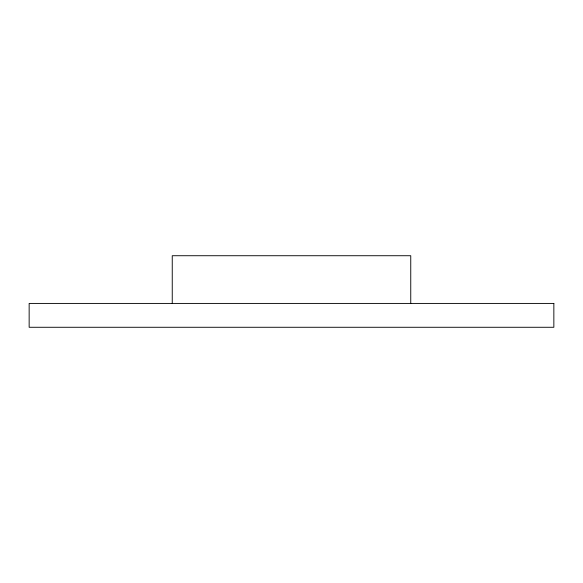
<?xml version="1.0" encoding="UTF-8"?>
<svg xmlns="http://www.w3.org/2000/svg" width="583" height="583" viewBox="0 0 583 583"><rect width="100%" height="100%" fill="white"/><g stroke="black" fill="none" stroke-linecap="round" stroke-linejoin="round"><path stroke-width="0.87" d="M410.753 303.422L410.753 255.726L172.247 255.726L172.247 303.422M553.85 303.422L29.15 303.422L29.15 327.274L553.85 327.274L553.85 303.422"/></g></svg>
